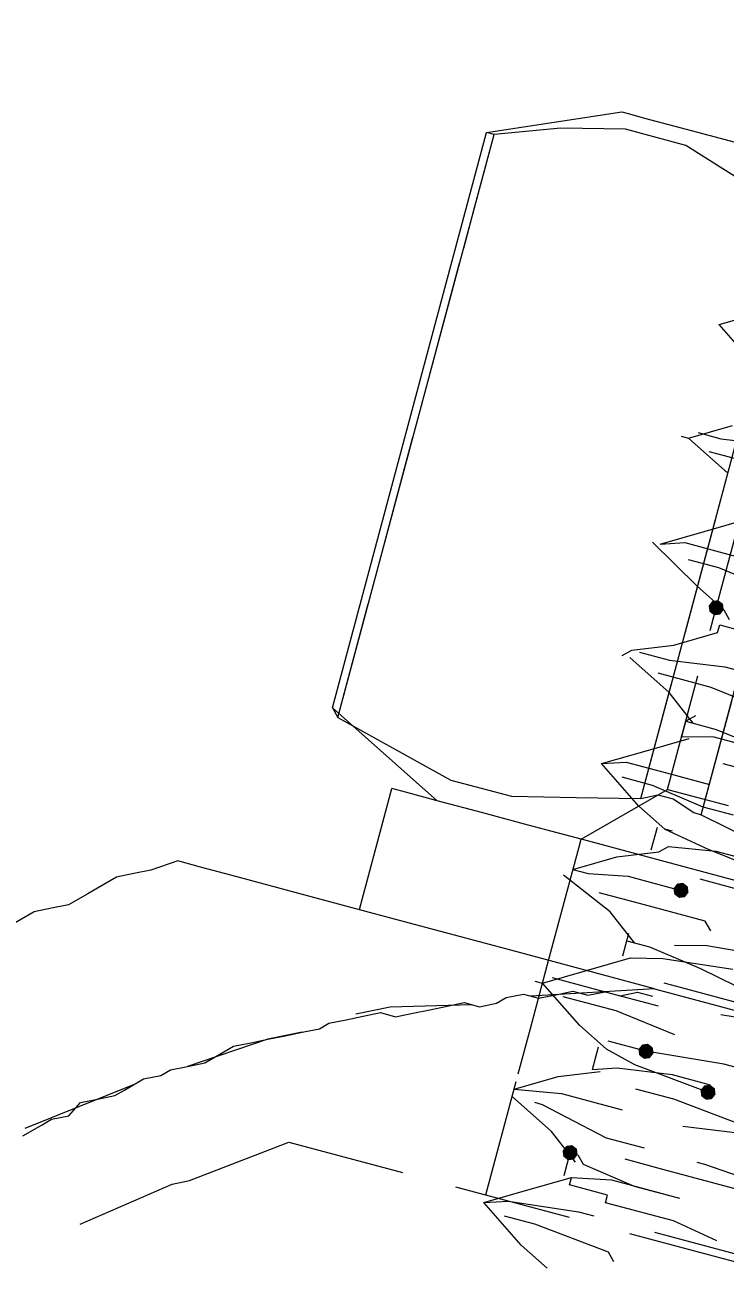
# Model space of a CAD drawing. Header units: millimetres. Extents: x 89051 to 218395, y -330386 to -125649.
# Drawn here: x 90783.33 to 90794.15, y -128553.89 to -128534.75 of the extents above; entities that cross this region are included whole.
import ezdxf

# ---------------------------------------------------------------- set-up
doc = ezdxf.new("R2010")
doc.units = ezdxf.units.MM
doc.header["$LTSCALE"] = 13
doc.layers.add('C00-00-00', color=7, linetype='Continuous')
doc.layers.add('标注、文本', color=3, linetype='Continuous', lineweight=25)
doc.styles.get("Standard").update_dxf_attribs({"font": 'gbenor.shx', "bigfont": 'gbcbig.shx'})
doc.dimstyles.new('1-15', dxfattribs={"dimscale": 20, "dimtxt": 3.5, "dimasz": 2, "dimexe": 1.5, "dimexo": 0.5, "dimgap": 0.5, "dimtad": 1, "dimtoh": 1, "dimdec": 1, "dimdsep": 46, "dimtxsty": 'Standard', "dimcen": 2.5, "dimclrd": 3, "dimclre": 3, "dimclrt": 3, "dimadec": 0, "dimazin": 2, "dimtfac": 1, "dimtdec": 1, "dimtmove": 0, "dimatfit": 2, "dimfxl": 1, "dimarcsym": 0})

# ---------------------------------------------------------------- blocks, each defined once
blk = doc.blocks.new('225635')
at = {"layer": 'C00-00-00'}
h = blk.add_hatch(color=256, dxfattribs=at)
h.dxf.hatch_style = 2
h.paths.add_polyline_path([(72511.501, -125585.05), (72511.416, -125585.085), (72511.38, -125585.171), (72511.416, -125585.256), (72511.501, -125585.292), (72511.587, -125585.256), (72511.622, -125585.171), (72511.587, -125585.085)])
h = blk.add_hatch(color=256, dxfattribs=at)
h.dxf.hatch_style = 2
h.paths.add_polyline_path([(72512.106, -125589.406), (72512.021, -125589.442), (72511.985, -125589.527), (72512.021, -125589.613), (72512.106, -125589.648), (72512.192, -125589.613), (72512.227, -125589.527), (72512.192, -125589.442)])
h = blk.add_hatch(color=256, dxfattribs=at)
h.dxf.hatch_style = 2
h.paths.add_polyline_path([(72512.227, -125591.947), (72512.142, -125591.983), (72512.106, -125592.068), (72512.142, -125592.154), (72512.227, -125592.189), (72512.313, -125592.154), (72512.348, -125592.068), (72512.313, -125591.983)])
h = blk.add_hatch(color=256, dxfattribs=at)
h.dxf.hatch_style = 2
h.paths.add_polyline_path([(72513.316, -125592.31), (72513.231, -125592.346), (72513.195, -125592.431), (72513.231, -125592.517), (72513.316, -125592.552), (72513.402, -125592.517), (72513.437, -125592.431), (72513.402, -125592.346)])
h = blk.add_hatch(color=256, dxfattribs=at)
h.dxf.hatch_style = 2
h.paths.add_polyline_path([(72511.501, -125593.762), (72511.416, -125593.798), (72511.38, -125593.883), (72511.416, -125593.969), (72511.501, -125594.004), (72511.587, -125593.969), (72511.622, -125593.883), (72511.587, -125593.798)])
at = {"layer": 'C00-00-00', "lineweight": 15}
for points in [[(72506.177, -125578.999), (72508.113, -125578.152)], [(72508.113, -125578.152), (72508.234, -125578.152), (72508.476, -125578.152), (72508.96, -125578.152), (72509.686, -125578.152), (72510.412, -125578.152), (72511.38, -125578.152), (72512.469, -125578.152), (72513.679, -125578.152), (72515.011, -125578.152), (72516.342, -125578.152), (72517.552, -125578.152), (72518.883, -125578.152), (72520.214, -125578.152), (72521.424, -125578.152), (72522.513, -125578.152), (72523.481, -125578.152), (72524.207, -125578.152), (72524.933, -125578.152), (72525.417, -125578.152), (72525.659, -125578.152), (72525.78, -125578.152)], [(72511.138, -125578.999), (72509.202, -125578.394), (72508.234, -125578.394), (72507.266, -125578.636), (72506.298, -125578.999)], [(72506.177, -125588.196), (72506.177, -125578.999)], [(72506.298, -125578.999), (72506.177, -125578.999)], [(72506.298, -125580.21), (72506.298, -125578.999)], [(72506.298, -125588.317), (72506.298, -125578.999)], [(72511.138, -125588.317), (72511.138, -125578.999)], [(72512.106, -125588.317), (72512.106, -125578.999)], [(72506.298, -125580.815), (72506.298, -125580.21)], [(72510.412, -125580.936), (72511.017, -125580.573)], [(72511.138, -125581.42), (72510.412, -125580.936)], [(72506.298, -125582.872), (72506.298, -125581.057)], [(72510.412, -125582.751), (72511.017, -125582.388)], [(72510.896, -125582.63), (72511.743, -125582.509)], [(72510.291, -125582.751), (72510.412, -125582.751)], [(72511.138, -125583.114), (72510.412, -125582.751)], [(72510.533, -125582.63), (72510.896, -125582.63)], [(72511.017, -125582.872), (72510.775, -125582.872)], [(72511.864, -125582.872), (72511.017, -125582.872)], [(72511.017, -125584.082), (72511.622, -125583.719)], [(72511.501, -125585.413), (72511.501, -125583.598)], [(72506.298, -125585.655), (72506.298, -125583.84)], [(72511.138, -125585.655), (72511.138, -125583.84)], [(72510.412, -125584.445), (72511.017, -125584.082)], [(72511.138, -125584.929), (72510.291, -125584.445)], [(72510.412, -125584.445), (72510.775, -125584.324)], [(72510.775, -125584.324), (72511.38, -125584.324)], [(72511.38, -125584.324), (72512.106, -125584.324)], [(72511.38, -125584.566), (72510.896, -125584.566)], [(72512.348, -125584.687), (72511.38, -125584.566)], [(72511.622, -125585.171), (72511.138, -125584.929)], [(72511.501, -125585.534), (72511.501, -125585.171)], [(72511.622, -125585.171), (72511.743, -125585.292)], [(72511.622, -125585.534), (72511.622, -125585.413)], [(72511.622, -125585.413), (72512.227, -125585.413)], [(72511.017, -125585.897), (72511.622, -125585.534)], [(72510.412, -125586.139), (72511.017, -125585.897)], [(72511.017, -125586.139), (72511.864, -125586.018)], [(72511.864, -125586.018), (72512.227, -125586.018)], [(72510.291, -125586.26), (72510.412, -125586.139)], [(72510.533, -125586.139), (72511.017, -125586.139)], [(72511.138, -125586.623), (72510.412, -125586.26)], [(72511.743, -125586.381), (72510.896, -125586.381)], [(72511.501, -125588.075), (72511.501, -125586.26)], [(72512.711, -125586.502), (72511.743, -125586.381)], [(72506.298, -125588.317), (72506.298, -125586.502)], [(72511.138, -125588.317), (72511.138, -125586.502)], [(72512.106, -125588.317), (72512.106, -125586.502)], [(72511.622, -125586.986), (72511.138, -125586.623)], [(72511.622, -125586.865), (72511.501, -125586.986)], [(72511.501, -125587.228), (72511.501, -125586.865)], [(72511.501, -125586.986), (72511.985, -125586.986)], [(72511.501, -125587.228), (72511.985, -125587.107)], [(72511.985, -125586.986), (72512.953, -125587.107)], [(72511.985, -125587.107), (72512.953, -125587.107)], [(72511.017, -125587.591), (72511.622, -125587.228)], [(72512.59, -125587.47), (72512.227, -125587.47)], [(72510.412, -125587.954), (72511.017, -125587.591)], [(72510.412, -125587.954), (72510.775, -125587.833)], [(72510.775, -125587.833), (72511.501, -125587.833)], [(72511.501, -125587.833), (72512.106, -125587.833)], [(72511.138, -125588.438), (72510.412, -125587.954)], [(72510.412, -125589.164), (72511.501, -125588.075)], [(72511.259, -125588.075), (72510.775, -125588.075)], [(72512.106, -125588.196), (72511.259, -125588.075)], [(72511.501, -125588.075), (72511.622, -125588.075)], [(72511.501, -125588.075), (72511.622, -125588.075)], [(72511.622, -125588.075), (72511.985, -125588.075)], [(72511.985, -125588.075), (72512.469, -125588.075)], [(72508.113, -125589.164), (72506.177, -125588.196)], [(72506.177, -125588.196), (72506.298, -125588.317)], [(72506.298, -125588.317), (72508.234, -125588.801), (72509.202, -125588.801), (72510.17, -125588.559), (72511.138, -125588.317)], [(72511.138, -125588.317), (72511.38, -125588.196), (72511.622, -125588.196), (72511.985, -125588.317), (72512.106, -125588.317)], [(72512.59, -125588.196), (72512.106, -125588.196)], [(72512.106, -125588.317), (72513.316, -125588.559), (72516.947, -125588.801), (72520.698, -125588.559), (72521.787, -125588.317)], [(72511.622, -125588.68), (72511.138, -125588.438)], [(72511.501, -125589.043), (72511.501, -125588.68)], [(72511.743, -125588.68), (72511.622, -125588.68)], [(72511.622, -125588.68), (72512.348, -125588.801)], [(72511.743, -125588.922), (72512.469, -125588.801)], [(72512.348, -125588.801), (72513.316, -125588.922)], [(72512.469, -125588.801), (72513.316, -125588.801)], [(72511.017, -125589.285), (72511.622, -125589.043)], [(72511.622, -125589.043), (72511.743, -125588.922)], [(72507.387, -125591.1), (72507.387, -125589.164)], [(72526.506, -125589.164), (72526.143, -125589.164), (72525.659, -125589.164), (72525.054, -125589.164), (72524.207, -125589.164), (72523.239, -125589.164), (72522.15, -125589.164), (72520.94, -125589.164), (72519.609, -125589.164), (72518.278, -125589.164), (72516.947, -125589.164), (72515.495, -125589.164), (72514.164, -125589.164), (72512.832, -125589.164), (72511.622, -125589.164), (72510.533, -125589.164), (72509.565, -125589.164), (72508.839, -125589.164), (72508.113, -125589.164), (72507.629, -125589.164), (72507.387, -125589.164)], [(72510.412, -125589.285), (72510.412, -125589.164)], [(72510.412, -125591.1), (72510.412, -125589.285)], [(72510.412, -125589.648), (72511.017, -125589.285)], [(72513.074, -125589.285), (72512.348, -125589.285)], [(72510.412, -125589.648), (72510.654, -125589.648)], [(72510.654, -125589.648), (72511.259, -125589.527)], [(72511.259, -125589.527), (72512.106, -125589.527)], [(72511.138, -125590.132), (72510.291, -125589.769)], [(72511.622, -125589.89), (72510.896, -125589.89)], [(72512.59, -125589.89), (72511.622, -125589.89)], [(72512.711, -125590.011), (72512.59, -125589.89)], [(72511.622, -125590.495), (72511.138, -125590.132)], [(72514.043, -125590.132), (72512.711, -125590.253)], [(72511.501, -125590.737), (72511.501, -125590.374)], [(72512.711, -125590.253), (72512.227, -125590.374)], [(72511.501, -125590.495), (72511.864, -125590.495)], [(72511.622, -125590.737), (72512.106, -125590.616)], [(72511.864, -125590.495), (72512.711, -125590.616)], [(72512.106, -125590.616), (72513.195, -125590.495)], [(72512.711, -125590.616), (72513.316, -125590.737)], [(72511.017, -125591.1), (72511.622, -125590.737)], [(72512.348, -125590.979), (72512.227, -125590.979)], [(72513.558, -125590.979), (72512.348, -125590.979)], [(72504.483, -125591.1), (72504.12, -125591.342), (72503.878, -125591.463), (72503.636, -125591.584), (72503.394, -125591.826), (72503.273, -125591.947), (72503.031, -125592.189), (72502.789, -125592.31), (72502.547, -125592.431), (72502.305, -125592.673)], [(72512.106, -125591.1), (72509.807, -125591.1), (72507.629, -125591.1), (72506.419, -125591.1), (72505.33, -125591.1), (72504.846, -125591.1), (72504.483, -125591.1)], [(72512.106, -125591.1), (72510.291, -125591.705)], [(72510.412, -125591.463), (72511.017, -125591.1)], [(72510.412, -125592.189), (72510.412, -125591.1)], [(72512.106, -125591.1), (72527.353, -125591.1)], [(72513.195, -125591.221), (72514.406, -125591.1)], [(72503.273, -125595.82), (72503.515, -125595.578), (72503.636, -125595.457), (72503.878, -125595.336), (72503.999, -125595.093), (72504.241, -125594.972), (72504.483, -125594.851), (72504.604, -125594.73), (72504.846, -125594.488), (72505.088, -125594.367), (72505.209, -125594.246), (72505.451, -125594.125), (72505.693, -125594.004), (72505.935, -125593.762), (72506.056, -125593.641), (72506.298, -125593.52), (72506.54, -125593.399), (72506.782, -125593.278), (72507.024, -125593.157), (72507.266, -125593.036), (72507.387, -125592.915), (72507.629, -125592.794), (72507.871, -125592.673), (72508.113, -125592.552), (72508.355, -125592.552), (72508.597, -125592.431), (72508.839, -125592.31), (72509.081, -125592.189), (72509.323, -125592.068), (72509.565, -125592.068), (72509.807, -125591.947), (72509.928, -125591.826), (72510.17, -125591.705), (72510.412, -125591.705), (72510.654, -125591.584), (72510.896, -125591.463), (72511.138, -125591.463), (72511.38, -125591.342), (72511.622, -125591.342), (72511.864, -125591.221), (72512.106, -125591.221)], [(72510.533, -125591.342), (72511.38, -125591.342)], [(72511.38, -125591.342), (72512.227, -125591.342)], [(72510.291, -125591.463), (72510.412, -125591.463)], [(72511.138, -125591.947), (72510.412, -125591.463)], [(72511.622, -125591.584), (72510.775, -125591.584)], [(72512.59, -125591.705), (72511.622, -125591.584)], [(72511.622, -125592.189), (72511.138, -125591.947)], [(72513.437, -125591.947), (72512.227, -125592.068)], [(72514.043, -125591.947), (72513.437, -125591.947)], [(72509.444, -125592.068), (72508.234, -125592.431)], [(72512.227, -125592.068), (72511.622, -125592.068)], [(72510.412, -125592.915), (72510.412, -125592.189)], [(72511.501, -125592.552), (72511.501, -125592.189)], [(72511.622, -125592.189), (72512.106, -125592.31)], [(72511.864, -125592.431), (72512.711, -125592.31)], [(72512.106, -125592.31), (72513.316, -125592.431)], [(72512.711, -125592.31), (72513.316, -125592.31)], [(72508.234, -125592.431), (72507.75, -125592.673)], [(72511.501, -125592.552), (72511.864, -125592.431)], [(72511.017, -125592.794), (72511.622, -125592.552)], [(72512.832, -125592.673), (72512.227, -125592.673)], [(72514.043, -125592.794), (72512.832, -125592.673)], [(72510.412, -125593.157), (72511.017, -125592.794)], [(72510.412, -125593.157), (72511.138, -125593.036)], [(72510.412, -125594.851), (72510.412, -125593.036)], [(72511.138, -125593.036), (72512.106, -125593.036)], [(72513.074, -125593.036), (72513.922, -125592.915)], [(72507.024, -125593.157), (72506.54, -125593.399)], [(72511.138, -125593.641), (72510.412, -125593.278)], [(72510.896, -125593.278), (72510.775, -125593.278)], [(72511.985, -125593.52), (72510.896, -125593.278)], [(72506.54, -125593.399), (72505.451, -125594.125)], [(72511.622, -125594.004), (72511.138, -125593.641)], [(72512.59, -125593.52), (72511.985, -125593.52)], [(72513.558, -125593.52), (72513.437, -125593.52)], [(72515.253, -125593.641), (72513.558, -125593.52)], [(72512.953, -125593.762), (72512.348, -125593.762)], [(72514.164, -125593.762), (72512.953, -125593.762)], [(72511.501, -125594.246), (72511.501, -125593.883)], [(72511.622, -125593.883), (72511.743, -125594.004)], [(72511.743, -125594.004), (72512.59, -125594.125)], [(72511.017, -125594.609), (72511.622, -125594.246)], [(72511.622, -125594.246), (72512.227, -125594.125)], [(72511.622, -125594.367), (72511.622, -125594.246)], [(72512.227, -125594.125), (72513.316, -125594.125)], [(72512.59, -125594.125), (72513.316, -125594.125)], [(72512.227, -125594.367), (72511.622, -125594.367)], [(72512.227, -125594.488), (72512.227, -125594.367)], [(72504.725, -125594.609), (72503.273, -125595.699)], [(72510.412, -125594.972), (72511.017, -125594.609)], [(72513.316, -125594.488), (72512.227, -125594.488)], [(72514.043, -125594.609), (72513.316, -125594.488)], [(72510.775, -125594.851), (72511.864, -125594.73)], [(72511.864, -125594.73), (72512.106, -125594.73)], [(72513.074, -125594.73), (72513.316, -125594.73)], [(72513.316, -125594.73), (72514.89, -125594.73)], [(72505.935, -125595.82), (72507.266, -125594.851)], [(72507.266, -125594.851), (72509.081, -125594.851)], [(72509.928, -125594.851), (72511.743, -125594.851)], [(72510.412, -125594.972), (72510.775, -125594.851)], [(72511.138, -125595.457), (72510.412, -125594.972)], [(72512.711, -125594.851), (72514.527, -125594.851)], [(72511.259, -125595.093), (72510.775, -125595.093)], [(72512.469, -125595.214), (72511.259, -125595.093)], [(72512.59, -125595.336), (72512.469, -125595.214)], [(72511.622, -125595.699), (72511.138, -125595.457)], [(72504.483, -125596.909), (72505.693, -125595.941)], [(72505.693, -125595.941), (72505.935, -125595.82)]]:
    blk.add_lwpolyline(points, dxfattribs=at)
blk = doc.blocks.new('*D521')
at = {"layer": 'Defpoints', "color": 0, "transparency": 16777216}
for p in [(90100.617, -128524.753), (90815.121, -128571.081), (90815.121, -129152.654)]:
    blk.add_point(p, dxfattribs=at)
at = {"layer": '标注、文本', "color": 3, "lineweight": -2, "transparency": 16777216}
for p, q in [((90100.617, -128534.753), (90100.617, -129182.654)), ((90815.121, -128581.081), (90815.121, -129182.654)), ((90140.617, -129152.654), (90775.121, -129152.654))]:
    blk.add_line(p, q, dxfattribs=at)
at = {"layer": '标注、文本', "color": 3, "transparency": 16777216}
for points in [[(90140.617, -129145.987), (90140.617, -129159.32), (90100.617, -129152.654)], [(90775.121, -129145.987), (90775.121, -129159.32), (90815.121, -129152.654)]]:
    blk.add_solid(points, dxfattribs=at)
at = {"layer": '标注、文本', "color": 3, "transparency": 16777216, "insert": (90457.869, -129107.654), "char_height": 70, "attachment_point": 5}
blk.add_mtext('650', dxfattribs=at)
blk = doc.blocks.new('*D535')
at = {"layer": 'Defpoints', "color": 0, "transparency": 16777216}
for p in [(90832.237, -128386.823), (90697.877, -128422.824), (91011.015, -128531.206), (90697.877, -128544.927), (90832.237, -128580.928)]:
    blk.add_point(p, dxfattribs=at)
at = {"layer": '标注、文本', "color": 3, "lineweight": -2, "transparency": 16777216}
for p, q in [((90841.896, -128384.235), (91023.555, -128335.559)), ((90841.896, -128583.517), (91023.555, -128632.192))]:
    blk.add_line(p, q, dxfattribs=at)
blk.add_arc((90470.031, -128483.876), 543.051, 349.22124, 10.77876, dxfattribs=at)
at = {"layer": '标注、文本', "color": 3, "transparency": 16777216}
for points in [[(90997.002, -128383.803), (91009.999, -128380.829), (90994.578, -128343.324)], [(91009.999, -128586.923), (90997.002, -128583.948), (90994.578, -128624.428)]]:
    blk.add_solid(points, dxfattribs=at)
at = {"layer": '标注、文本', "color": 3, "transparency": 16777216, "insert": (90968.082, -128483.876), "char_height": 70, "attachment_point": 5, "rotation": 90}
blk.add_mtext('30°', dxfattribs=at)

msp = doc.modelspace()

# ---------------------------------------------------------------- block references
at = {"layer": '标注、文本', "rotation": 345.0000000000325}
msp.add_blockref('225635', (53257.109, 11529.567), dxfattribs=at)

# ---------------------------------------------------------------- dimensions: what is measured, and where the dimension line sits
at = {"layer": '标注、文本'}
dim = msp.add_angular_dim_2l(base=(91011.015, -128531.206), line1=((90697.877, -128544.927), (90832.237, -128580.928)), line2=((90697.877, -128422.824), (90832.237, -128386.823)), dimstyle='1-15', dxfattribs=at)
dim.commit()
dim.dimension.update_dxf_attribs({"geometry": '*D535', "text_midpoint": (90968.082, -128483.876)})
dim = msp.add_linear_dim(base=(90815.121, -129152.654), p1=(90100.617, -128524.753), p2=(90815.121, -128571.081), text='650', dimstyle='1-15', dxfattribs=at)
dim.commit()
dim.dimension.update_dxf_attribs({"geometry": '*D521', "text_midpoint": (90457.869, -129107.654)})

doc.saveas('drawing.dxf')
